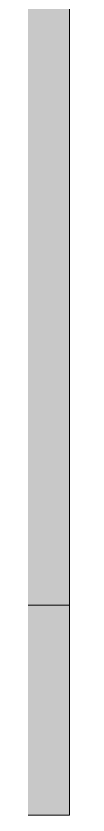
# Model space of a CAD drawing. Header units: millimetres. Extents: x -284281 to 1648660, y -821378 to -151356.
# Drawn here: x -267844 to -267694, y -260640 to -257215 of the extents above; entities that cross this region are included whole.
import ezdxf

# ---------------------------------------------------------------- set-up
doc = ezdxf.new("R2010")
doc.units = ezdxf.units.MM
doc.header["$MEASUREMENT"] = 0
doc.layers.add('Nouveau_buyer', color=7, linetype='Continuous')
doc.layers.add('Sols_ Dalles', color=7, linetype='Continuous')

# ---------------------------------------------------------------- blocks, each defined once
blk = doc.blocks.new('Dalle_11_1', base_point=(155145.6, -242190))
at = {"layer": 'Sols_ Dalles', "linetype": 'Continuous', "lineweight": 0, "true_color": 0x3b3937}
blk.add_hatch(color=250, dxfattribs=at).paths.add_polyline_path([(155145.6, -242190), (155145.6, -243090), (155145.6, -247965), (155145.6, -248865), (155145.6, -253965), (155145.6, -254865), (155145.6, -259740), (155145.6, -260640), (158435.6, -260640), (158435.6, -259740), (158435.6, -254865), (158435.6, -253965), (158435.6, -248865), (158435.6, -247965), (158435.6, -243090), (158435.6, -242190)])
at = {"layer": 'Sols_ Dalles', "color": 250, "linetype": 'Continuous', "lineweight": 5, "true_color": 0x1f1f1f, "flags": 128}
blk.add_lwpolyline([(155145.6, -242190), (158435.6, -242190), (158435.6, -243090), (158435.6, -247965), (158435.6, -248865), (158435.6, -253965), (158435.6, -254865), (158435.6, -259740), (158435.6, -260640), (155145.6, -260640), (155145.6, -259740), (155145.6, -254865), (155145.6, -253965), (155145.6, -248865), (155145.6, -247965), (155145.6, -243090)], close=True, dxfattribs=at)

msp = doc.modelspace()

# ---------------------------------------------------------------- linework, layer by layer
at = {"color": 9, "linetype": 'Continuous', "lineweight": 5}
msp.add_lwpolyline([(-267693.74812, -260639.95299), (-267693.74812, -242189.97435), (-270983.74812, -242189.97435), (-270983.74812, -243089.97435), (-270983.74812, -248364.9528), (-270983.74812, -260639.95299)], close=True, dxfattribs=at)
at = {"layer": 'Nouveau_buyer', "color": 7, "linetype": 'Continuous', "lineweight": 5}
msp.add_lwpolyline([(-268193.74812, -243089.97435), (-268193.74812, -247964.9528), (-267693.74812, -247964.9528), (-267693.74812, -248864.9528), (-268193.74812, -248864.9528), (-268193.74812, -253964.9528), (-267693.74812, -253964.9528), (-267693.74812, -254864.9528), (-268193.74812, -254864.9528), (-268193.74812, -259739.95299), (-267693.74812, -259739.95299), (-267693.74812, -260639.95299), (-270983.74812, -260639.95299), (-270983.74812, -259739.95299), (-270483.74812, -259739.95299), (-270483.74812, -254864.9528), (-270983.74812, -254864.9528), (-270983.74812, -253964.9528), (-270483.74812, -253964.9528), (-270483.74812, -248864.9528), (-270983.74812, -248864.9528), (-270983.74812, -247964.9528), (-270483.74812, -247964.9528), (-270483.74812, -243089.97435)], dxfattribs=at)
msp.add_lwpolyline([(-268193.74812, -243089.97435), (-268193.74812, -247964.9528), (-267693.74812, -247964.9528), (-267693.74812, -248864.9528), (-268193.74812, -248864.9528), (-268193.74812, -253964.9528), (-267693.74812, -253964.9528), (-267693.74812, -254864.9528), (-268193.74812, -254864.9528), (-268193.74812, -259739.95299), (-267693.74812, -259739.95299), (-267693.74812, -260639.95299), (-270983.74812, -260639.95299), (-270983.74812, -259739.95299), (-270483.74812, -259739.95299), (-270483.74812, -254864.9528), (-270983.74812, -254864.9528), (-270983.74812, -253964.9528), (-270483.74812, -253964.9528), (-270483.74812, -248864.9528), (-270983.74812, -248864.9528), (-270983.74812, -247964.9528), (-270483.74812, -247964.9528), (-270483.74812, -243089.97435)], dxfattribs=at)

# ---------------------------------------------------------------- block references
at = {"layer": 'Sols_ Dalles', "color": 250, "linetype": 'Continuous', "lineweight": 5, "true_color": 0x1f1f1f}
msp.add_blockref('Dalle_11_1', (-270983.74812, -242189.97435), dxfattribs=at)

doc.saveas('drawing.dxf')
